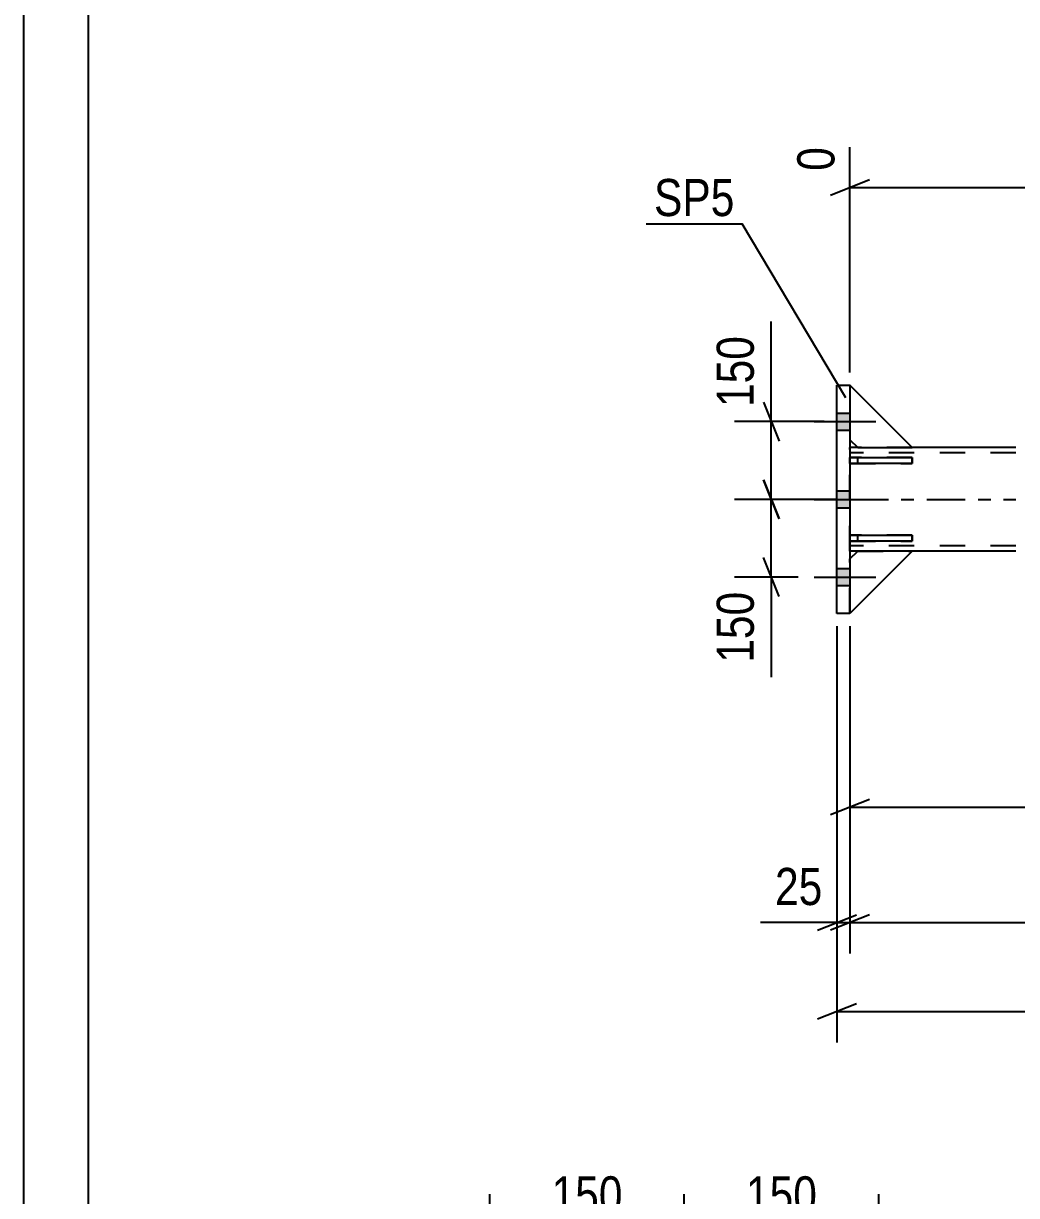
# Model space of a CAD drawing. Header units: millimetres. Extents: x -63 to 778, y -435 to 159.
# Drawn here: x -62.6 to 14, y -258.3 to -167.8 of the extents above; entities that cross this region are included whole.
import ezdxf

# ---------------------------------------------------------------- set-up
doc = ezdxf.new("R2010")
doc.units = ezdxf.units.MM
doc.linetypes.add('DXK_LINE_DOT2', pattern=[3.9198, 1.9599, -1.9599])
doc.linetypes.add('DXK_LINE_DOT3', pattern=[5.9187, 2.979, -0.9799, 0.9799, -0.9799])
doc.styles.add('Arial Narrow', font='ARIALN.TTF', dxfattribs={"height": 0.2})

# ---------------------------------------------------------------- blocks, each defined once
blk = doc.blocks.new('Unknown-570387995-1162')
at = {"color": 5, "linetype": 'Continuous'}
for p, q in [((-62.627, 159.496), (-62.627, -434.504)), ((-57.627, 154.496), (-57.627, -429.504))]:
    blk.add_line(p, q, dxfattribs=at)
blk = doc.blocks.new('Part-570387995-4502 - 4474')
at = {"color": 7, "linetype": 'DXK_LINE_DOT2'}
for p, q in [((5.929, -200.555), (1.129, -195.755)), ((1.129, -195.755), (1.129, -199.955)), ((1.129, -199.955), (1.729, -200.555)), ((1.729, -200.555), (5.929, -200.555))]:
    blk.add_line(p, q, dxfattribs=at)
blk = doc.blocks.new('Bolt-570387995-4623 - 4474')
at = {"linetype": 'Continuous'}
for points in [[(1.128, -199.215), (1.128, -197.895), (0.128, -197.895), (0.128, -199.215)], [(1.128, -199.215), (1.128, -197.895), (0.128, -197.895), (0.128, -199.215)], [(1.128, -199.215), (1.128, -197.895), (0.128, -197.895), (0.128, -199.215)], [(1.128, -199.215), (1.128, -197.895), (0.128, -197.895), (0.128, -199.215)], [(1.128, -205.215), (1.128, -203.895), (0.128, -203.895), (0.128, -205.215)], [(1.128, -205.215), (1.128, -203.895), (0.128, -203.895), (0.128, -205.215)], [(1.128, -211.215), (1.128, -209.895), (0.128, -209.895), (0.128, -211.215)], [(1.128, -211.215), (1.128, -209.895), (0.128, -209.895), (0.128, -211.215)], [(1.128, -211.215), (1.128, -209.895), (0.128, -209.895), (0.128, -211.215)], [(1.128, -211.215), (1.128, -209.895), (0.128, -209.895), (0.128, -211.215)]]:
    blk.add_hatch(color=1, dxfattribs=at).paths.add_polyline_path(points)
at = {"color": 1, "linetype": 'Continuous'}
for p, q in [((0.128, -197.895), (1.128, -197.895)), ((0.128, -197.895), (1.128, -197.895)), ((0.128, -197.895), (1.128, -197.895)), ((0.128, -197.895), (1.128, -197.895)), ((-1.632, -198.555), (3.128, -198.555)), ((-1.632, -198.555), (3.128, -198.555)), ((-1.632, -198.555), (3.128, -198.555)), ((-1.632, -198.555), (3.128, -198.555)), ((0.128, -199.215), (1.128, -199.215)), ((0.128, -199.215), (1.128, -199.215)), ((0.128, -199.215), (1.128, -199.215)), ((0.128, -199.215), (1.128, -199.215)), ((0.128, -203.895), (1.128, -203.895)), ((0.128, -203.895), (1.128, -203.895)), ((-1.632, -204.555), (3.128, -204.555)), ((-1.632, -204.555), (3.128, -204.555)), ((0.128, -205.215), (1.128, -205.215)), ((0.128, -205.215), (1.128, -205.215)), ((-1.632, -210.555), (3.128, -210.555)), ((-1.632, -210.555), (3.128, -210.555)), ((-1.632, -210.555), (3.128, -210.555)), ((-1.632, -210.555), (3.128, -210.555)), ((0.128, -209.895), (1.128, -209.895)), ((0.128, -209.895), (1.128, -209.895)), ((0.128, -209.895), (1.128, -209.895)), ((0.128, -209.895), (1.128, -209.895)), ((0.128, -211.215), (1.128, -211.215)), ((0.128, -211.215), (1.128, -211.215)), ((0.128, -211.215), (1.128, -211.215)), ((0.128, -211.215), (1.128, -211.215))]:
    blk.add_line(p, q, dxfattribs=at)
blk = doc.blocks.new('Part-570387995-4554 - 4474')
at = {"color": 2, "linetype": 'Continuous'}
for p, q in [((0.128, -195.755), (1.128, -195.755)), ((0.128, -213.355), (0.128, -195.755)), ((1.128, -195.755), (1.128, -213.355)), ((1.128, -213.355), (0.128, -213.355))]:
    blk.add_line(p, q, dxfattribs=at)
blk = doc.blocks.new('Part-570387995-4482 - 4474')
at = {"color": 2, "linetype": 'Continuous'}
for p, q in [((1.729, -200.555), (1.128, -200.555)), ((13.929, -200.555), (5.929, -200.555)), ((1.729, -208.555), (1.128, -208.555)), ((13.929, -208.555), (5.929, -208.555))]:
    blk.add_line(p, q, dxfattribs=at)
at = {"color": 7, "linetype": 'DXK_LINE_DOT2'}
for p, q in [((1.128, -208.555), (1.128, -200.555)), ((5.929, -200.555), (1.729, -200.555)), ((13.929, -200.955), (1.128, -200.955)), ((13.929, -208.155), (1.128, -208.155)), ((5.929, -208.555), (1.729, -208.555))]:
    blk.add_line(p, q, dxfattribs=at)
at = {"color": 7, "linetype": 'DXK_LINE_DOT3'}
blk.add_line((1.128, -204.555), (13.929, -204.555), dxfattribs=at)
blk = doc.blocks.new('Part-570387995-4505 - 4474')
at = {"color": 2, "linetype": 'Continuous'}
for p, q in [((5.929, -200.555), (1.129, -195.755)), ((1.129, -199.955), (1.729, -200.555)), ((1.729, -200.555), (5.929, -200.555))]:
    blk.add_line(p, q, dxfattribs=at)
at = {"color": 7, "linetype": 'DXK_LINE_DOT2'}
blk.add_line((1.129, -195.755), (1.129, -199.955), dxfattribs=at)
blk = doc.blocks.new('Part-570387995-4508 - 4474')
at = {"color": 7, "linetype": 'DXK_LINE_DOT2'}
for p, q in [((5.929, -200.555), (1.129, -195.755)), ((1.129, -195.755), (1.129, -199.955)), ((1.129, -199.955), (1.729, -200.555)), ((1.729, -200.555), (5.929, -200.555))]:
    blk.add_line(p, q, dxfattribs=at)
blk = doc.blocks.new('Part-570387995-4511 - 4474')
at = {"color": 7, "linetype": 'DXK_LINE_DOT2'}
for p, q in [((1.129, -209.155), (1.729, -208.555)), ((5.929, -208.555), (1.129, -213.355)), ((1.729, -208.555), (5.929, -208.555)), ((1.129, -213.355), (1.129, -209.155))]:
    blk.add_line(p, q, dxfattribs=at)
blk = doc.blocks.new('Part-570387995-4514 - 4474')
at = {"color": 2, "linetype": 'Continuous'}
for p, q in [((1.129, -209.155), (1.729, -208.555)), ((5.929, -208.555), (1.129, -213.355)), ((5.929, -208.555), (1.729, -208.555))]:
    blk.add_line(p, q, dxfattribs=at)
at = {"color": 7, "linetype": 'DXK_LINE_DOT2'}
blk.add_line((1.129, -213.355), (1.129, -209.155), dxfattribs=at)
blk = doc.blocks.new('Part-570387995-4517 - 4474')
at = {"color": 7, "linetype": 'DXK_LINE_DOT2'}
for p, q in [((1.129, -209.155), (1.729, -208.555)), ((5.929, -208.555), (1.129, -213.355)), ((1.729, -208.555), (5.929, -208.555)), ((1.129, -213.355), (1.129, -209.155))]:
    blk.add_line(p, q, dxfattribs=at)
blk = doc.blocks.new('Part-570387995-4518 - 4474')
at = {"color": 2, "linetype": 'Continuous'}
for p, q in [((1.129, -207.315), (5.929, -207.315)), ((1.129, -207.795), (1.129, -207.315)), ((5.929, -207.795), (1.129, -207.795)), ((5.929, -207.315), (5.929, -207.795))]:
    blk.add_line(p, q, dxfattribs=at)
at = {"color": 7, "linetype": 'DXK_LINE_DOT2'}
blk.add_line((1.729, -207.795), (1.729, -207.315), dxfattribs=at)
blk = doc.blocks.new('Part-570387995-4519 - 4474')
at = {"color": 2, "linetype": 'Continuous'}
for p, q in [((1.129, -201.315), (5.929, -201.315)), ((1.129, -201.795), (1.129, -201.315)), ((5.929, -201.315), (5.929, -201.795)), ((5.929, -201.795), (1.129, -201.795))]:
    blk.add_line(p, q, dxfattribs=at)
at = {"color": 7, "linetype": 'DXK_LINE_DOT2'}
blk.add_line((1.729, -201.795), (1.729, -201.315), dxfattribs=at)
blk = doc.blocks.new('Part-570387995-4520 - 4474')
at = {"color": 7, "linetype": 'DXK_LINE_DOT2'}
for p, q in [((5.929, -207.315), (1.129, -207.315)), ((1.129, -207.315), (1.129, -207.795)), ((1.129, -207.795), (5.929, -207.795)), ((1.729, -207.795), (1.729, -207.315)), ((5.929, -207.795), (5.929, -207.315))]:
    blk.add_line(p, q, dxfattribs=at)
blk = doc.blocks.new('Part-570387995-4521 - 4474')
at = {"color": 7, "linetype": 'DXK_LINE_DOT2'}
for p, q in [((5.929, -201.315), (1.129, -201.315)), ((1.129, -201.315), (1.129, -201.795)), ((1.729, -201.795), (1.729, -201.315)), ((5.929, -201.795), (5.929, -201.315)), ((1.129, -201.795), (5.929, -201.795))]:
    blk.add_line(p, q, dxfattribs=at)
blk = doc.blocks.new('StraightDimension-570387995-4731 - 4474')
at = {"color": 7, "linetype": 'Continuous'}
for p, q in [((1.129, -214.355), (1.129, -239.617)), ((2.629, -236.617), (-0.371, -237.817)), ((1.129, -237.217), (603.669, -237.217))]:
    blk.add_line(p, q, dxfattribs=at)
blk = doc.blocks.new('StraightDimension-570387995-4720 - 4474')
at = {"color": 7, "linetype": 'Continuous'}
for p, q in [((0.128, -214.355), (0.128, -246.483)), ((1.628, -243.483), (-1.372, -244.683)), ((0.128, -244.083), (604.669, -244.083))]:
    blk.add_line(p, q, dxfattribs=at)
blk = doc.blocks.new('StraightDimension-570387995-4772 - 4474')
at = {"color": 7, "linetype": 'Continuous'}
for p, q in [((0.128, -214.355), (0.128, -239.617)), ((1.129, -214.355), (1.129, -239.617)), ((-1.372, -237.817), (1.628, -236.617)), ((2.629, -236.617), (-0.371, -237.817)), ((0.128, -237.217), (-5.778, -237.217)), ((0.128, -237.217), (-5.778, -237.217)), ((0.128, -237.217), (1.129, -237.217))]:
    blk.add_line(p, q, dxfattribs=at)
at = {"color": 0}
blk.add_wipeout([(-0.397, -236.467), (-0.397, -232.267), (-5.253, -232.267), (-5.253, -236.467)], dxfattribs=at)
at = {"color": 3, "style": 'Arial Narrow'}
blk.add_text('25', height=2.8633, dxfattribs=at).set_placement((-4.653, -235.867))
blk = doc.blocks.new('StraightDimension-570387995-4856 - 4474')
at = {"color": 7, "linetype": 'Continuous'}
for p, q in [((-5.537, -203.055), (-4.337, -206.055)), ((0.128, -204.555), (-7.787, -204.555)), ((-4.937, -210.555), (-4.937, -204.555)), ((-4.337, -212.055), (-5.537, -209.055)), ((-2.872, -210.555), (-7.787, -210.555)), ((-4.937, -210.555), (-4.937, -218.289)), ((-4.937, -210.555), (-4.937, -218.289))]:
    blk.add_line(p, q, dxfattribs=at)
at = {"color": 0}
blk.add_wipeout([(-5.687, -211.08), (-9.887, -211.08), (-9.887, -217.764), (-5.687, -217.764)], dxfattribs=at)
at = {"color": 3, "style": 'Arial Narrow'}
blk.add_text('150', height=2.8633, rotation=90.00021, dxfattribs=at).set_placement((-6.287, -217.164))
blk = doc.blocks.new('StraightDimension-570387995-4865 - 4474')
at = {"color": 7, "linetype": 'Continuous'}
for p, q in [((-4.937, -198.555), (-4.937, -190.821)), ((-4.937, -198.555), (-4.937, -190.821)), ((-5.537, -197.055), (-4.337, -200.055)), ((-0.872, -198.555), (-7.787, -198.555)), ((-4.937, -204.555), (-4.937, -198.555)), ((-4.337, -206.055), (-5.537, -203.055)), ((0.128, -204.555), (-7.787, -204.555))]:
    blk.add_line(p, q, dxfattribs=at)
at = {"color": 0}
blk.add_wipeout([(-5.687, -191.346), (-9.887, -191.346), (-9.887, -198.03), (-5.687, -198.03)], dxfattribs=at)
at = {"color": 3, "style": 'Arial Narrow'}
blk.add_text('150', height=2.8633, rotation=90.00021, dxfattribs=at).set_placement((-6.287, -197.43))
blk = doc.blocks.new('StraightDimension-570387995-13449 - 4474')
at = {"color": 7, "linetype": 'Continuous'}
for p, q in [((142.028, -194.609), (142.028, -171.884)), ((1.129, -194.755), (1.129, -177.368)), ((2.629, -179.896), (-0.371, -181.096)), ((140.528, -181.096), (143.528, -179.896)), ((1.129, -180.496), (142.028, -180.496))]:
    blk.add_line(p, q, dxfattribs=at)
at = {"color": 0}
blk.add_wipeout([(75.835, -179.746), (75.835, -175.546), (67.322, -175.546), (67.322, -179.746)], dxfattribs=at)
at = {"color": 3, "style": 'Arial Narrow'}
blk.add_text('5159', height=2.8633, dxfattribs=at).set_placement((67.922, -179.146))
at = {"color": 0, "linetype": 'Continuous'}
for points in [[(141.428, -171.284), (137.228, -171.284), (137.228, -179.796), (141.428, -179.796)], [(0.529, -176.768), (-3.671, -176.768), (-3.671, -179.796), (0.529, -179.796)]]:
    blk.add_wipeout(points, dxfattribs=at)
at = {"color": 3, "linetype": 'Continuous', "style": 'Arial Narrow'}
for s, height, p in [('5159', 2.8633, (140.828, -179.196)), ('0', 2.863, (-0.071, -179.196))]:
    blk.add_text(s, height=height, rotation=90.00021, dxfattribs=at).set_placement(p)
blk = doc.blocks.new('StraightDimension-570387995-13586 - 4474')
at = {"color": 7, "linetype": 'Continuous'}
for p, q in [((142.029, -212.061), (142.029, -230.714)), ((1.129, -214.355), (1.129, -230.714)), ((2.629, -227.714), (-0.371, -228.914)), ((140.529, -228.914), (143.529, -227.714)), ((1.129, -228.314), (142.029, -228.314))]:
    blk.add_line(p, q, dxfattribs=at)
at = {"color": 0}
blk.add_wipeout([(75.835, -227.564), (75.835, -223.364), (67.323, -223.364), (67.323, -227.564)], dxfattribs=at)
at = {"color": 3, "style": 'Arial Narrow'}
blk.add_text('5159', height=2.8633, dxfattribs=at).set_placement((67.923, -226.964))
blk = doc.blocks.new('StraightDimension-570387995-3734 - 3559')
at = {"color": 7, "linetype": 'Continuous'}
for p, q in [((-11.651, -297.24), (-11.651, -258.174)), ((3.349, -277.24), (3.349, -258.174)), ((-10.151, -260.424), (-13.151, -261.624)), ((1.849, -261.624), (4.849, -260.424)), ((-11.651, -261.024), (3.349, -261.024))]:
    blk.add_line(p, q, dxfattribs=at)
at = {"color": 0}
blk.add_wipeout([(-0.809, -260.274), (-0.809, -256.074), (-7.493, -256.074), (-7.493, -260.274)], dxfattribs=at)
at = {"color": 3, "style": 'Arial Narrow'}
blk.add_text('150', height=2.8633, dxfattribs=at).set_placement((-6.893, -259.674))
blk = doc.blocks.new('StraightDimension-570387995-3735 - 3559')
at = {"color": 7, "linetype": 'Continuous'}
for p, q in [((-26.651, -277.24), (-26.651, -258.174)), ((-11.651, -297.24), (-11.651, -258.174)), ((-25.151, -260.424), (-28.151, -261.624)), ((-13.151, -261.624), (-10.151, -260.424)), ((-26.651, -261.024), (-11.651, -261.024))]:
    blk.add_line(p, q, dxfattribs=at)
at = {"color": 0}
blk.add_wipeout([(-15.809, -260.274), (-15.809, -256.074), (-22.493, -256.074), (-22.493, -260.274)], dxfattribs=at)
at = {"color": 3, "style": 'Arial Narrow'}
blk.add_text('150', height=2.8633, dxfattribs=at).set_placement((-21.893, -259.674))
blk = doc.blocks.new('Mark-570387995-4550 - 4474')
at = {"color": 30, "linetype": 'Continuous'}
for p in [(-14.586, -183.292), (0.801, -196.715)]:
    blk.add_line(p, (-7.175, -183.292), dxfattribs=at)
at = {"color": 0}
blk.add_wipeout([(-7.775, -182.692), (-7.775, -179.692), (-13.986, -179.692), (-13.986, -182.692)], dxfattribs=at)
blk.add_wipeout([(-7.775, -182.692), (-7.775, -179.692), (-13.986, -179.692), (-13.986, -182.692)], dxfattribs=at)
at = {"color": 3, "style": 'Arial Narrow'}
blk.add_text('SP5', height=2.8633, dxfattribs=at).set_placement((-13.986, -182.692))

msp = doc.modelspace()

# ---------------------------------------------------------------- block references
for name in ['Unknown-570387995-1162', 'Part-570387995-4554 - 4474', 'Part-570387995-4502 - 4474', 'Part-570387995-4505 - 4474', 'Part-570387995-4508 - 4474', 'Bolt-570387995-4623 - 4474', 'Part-570387995-4482 - 4474', 'Part-570387995-4519 - 4474', 'Part-570387995-4521 - 4474', 'Part-570387995-4518 - 4474', 'Part-570387995-4520 - 4474', 'Part-570387995-4511 - 4474', 'Part-570387995-4514 - 4474', 'Part-570387995-4517 - 4474']:
    msp.add_blockref(name, (0, 0))

# ---------------------------------------------------------------- next in the draw order: block references
for name in ['StraightDimension-570387995-4731 - 4474', 'StraightDimension-570387995-3734 - 3559']:
    msp.add_blockref(name, (0, 0))

# ---------------------------------------------------------------- next in the draw order: block references
for name in ['StraightDimension-570387995-4720 - 4474', 'StraightDimension-570387995-3735 - 3559']:
    msp.add_blockref(name, (0, 0))

# ---------------------------------------------------------------- next in the draw order: block references
msp.add_blockref('StraightDimension-570387995-4772 - 4474', (0, 0))

# ---------------------------------------------------------------- next in the draw order: block references
msp.add_blockref('StraightDimension-570387995-4856 - 4474', (0, 0))

# ---------------------------------------------------------------- next in the draw order: block references
for name in ['StraightDimension-570387995-4865 - 4474', 'StraightDimension-570387995-13586 - 4474']:
    msp.add_blockref(name, (0, 0))

# ---------------------------------------------------------------- next in the draw order: block references
msp.add_blockref('StraightDimension-570387995-13449 - 4474', (0, 0))

# ---------------------------------------------------------------- next in the draw order: block references
msp.add_blockref('Mark-570387995-4550 - 4474', (0, 0))

doc.saveas('drawing.dxf')
